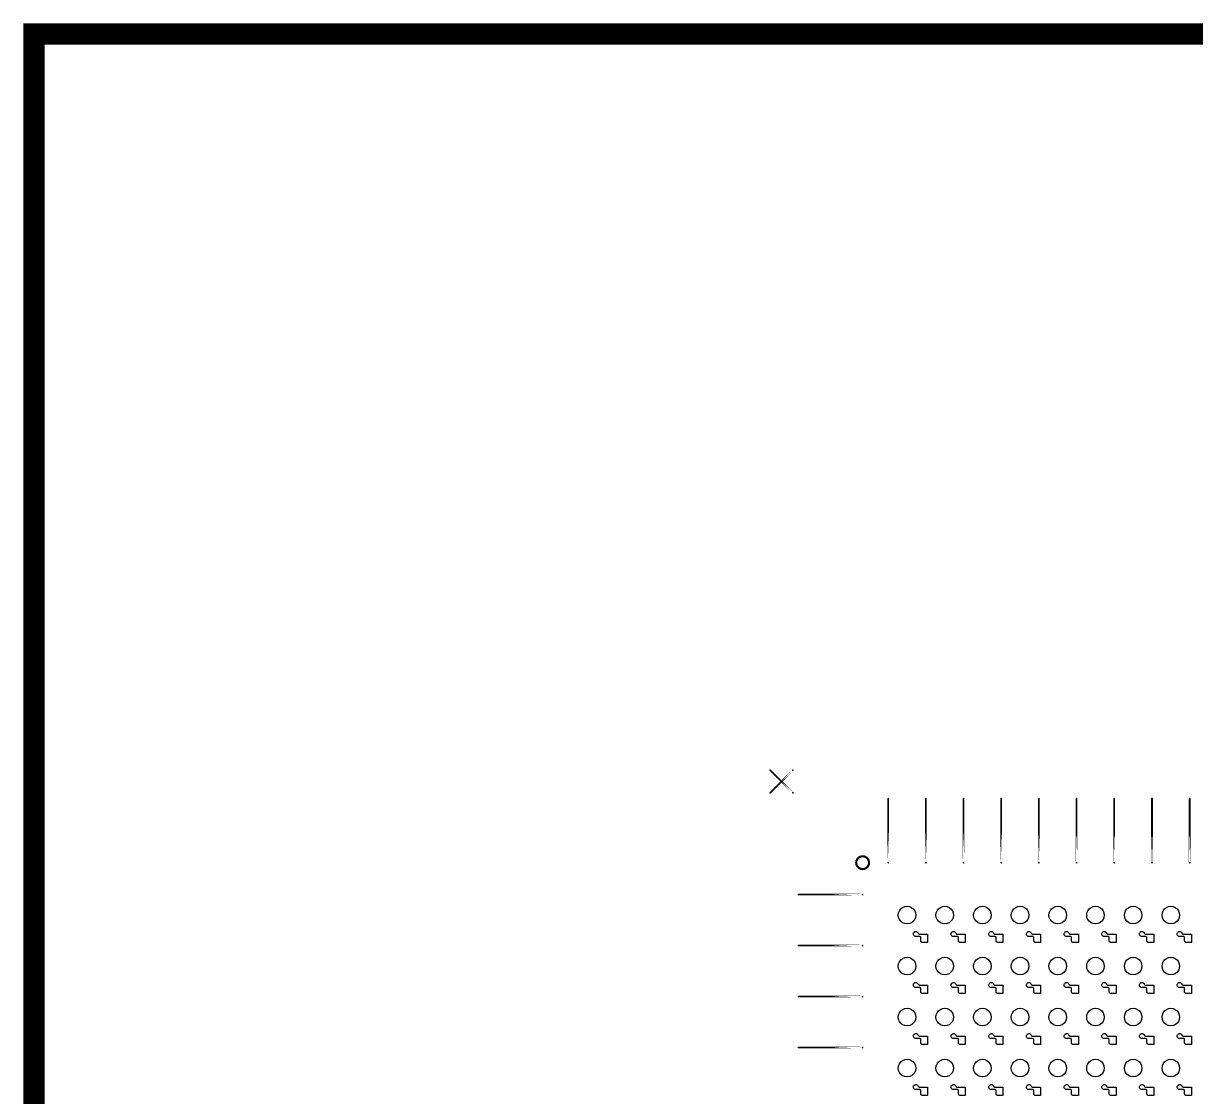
# Model space of a CAD drawing. Extents: x 11 to 212, y 11 to 212.
# Drawn here: x 10.7 to 65.6, y 161.4 to 211.7 of the extents above; entities that cross this region are included whole.
import ezdxf

# ---------------------------------------------------------------- set-up
doc = ezdxf.new("R2010")
doc.units = 0
doc.layers.get('0').update_dxf_attribs({"linetype": 'continuous'})
doc.layers.add('C3', color=7, linetype='continuous')

# ---------------------------------------------------------------- blocks, each defined once
blk = doc.blocks.new('cutlineendpoint')
at = {"const_width": 0.04}
blk.add_lwpolyline([(-0.02, 0, 1), (0.02, 0, 1)], format="xyb", close=True, dxfattribs=at)

msp = doc.modelspace()

# ---------------------------------------------------------------- linework, layer by layer
at = {"layer": 'C3'}
for points, const_width in [([(11.2, 211.2), (211.2, 211.2), (211.2, 11.2), (11.2, 11.2)], 1), ([(46.73, 176.73), (45.67, 175.67)], 0.08), ([(46.73, 175.67), (45.67, 176.73)], 0.08), ([(51.2, 172.4), (51.2, 175.4)], 0.08), ([(52.965, 172.4), (52.965, 175.4)], 0.08), ([(54.729, 172.4), (54.729, 175.4)], 0.08), ([(56.494, 172.4), (56.494, 175.4)], 0.08), ([(58.259, 172.4), (58.259, 175.4)], 0.08), ([(60.024, 172.4), (60.024, 175.4)], 0.08), ([(61.788, 172.4), (61.788, 175.4)], 0.08), ([(63.553, 172.4), (63.553, 175.4)], 0.08), ([(65.318, 172.4), (65.318, 175.4)], 0.08), ([(50, 170.906), (47, 170.906)], 0.08), ([(50, 168.518), (47, 168.518)], 0.08), ([(50, 166.129), (47, 166.129)], 0.08), ([(50, 163.741), (47, 163.741)], 0.08)]:
    msp.add_lwpolyline(points, close=True, dxfattribs=dict(at, const_width=const_width))
at = {"layer": 'C3', "const_width": 0.1}
msp.add_lwpolyline([(49.7, 172.4, 1), (50.3, 172.4, 1)], format="xyb", close=True, dxfattribs=at)
at = {"layer": 'C3'}
for points in [[(52.494, 169.947), (52.48, 169.84), (52.439, 169.741), (52.374, 169.656), (52.288, 169.59), (52.189, 169.549), (52.082, 169.535), (51.976, 169.549), (51.876, 169.59), (51.791, 169.656), (51.726, 169.741), (51.685, 169.84), (51.671, 169.947), (51.685, 170.054), (51.726, 170.153), (51.791, 170.238), (51.876, 170.304), (51.976, 170.345), (52.082, 170.359), (52.189, 170.345), (52.288, 170.304), (52.374, 170.238), (52.439, 170.153), (52.48, 170.054)], [(54.259, 169.947), (54.245, 169.84), (54.204, 169.741), (54.138, 169.656), (54.053, 169.59), (53.954, 169.549), (53.847, 169.535), (53.74, 169.549), (53.641, 169.59), (53.556, 169.656), (53.49, 169.741), (53.449, 169.84), (53.435, 169.947), (53.449, 170.054), (53.49, 170.153), (53.556, 170.238), (53.641, 170.304), (53.74, 170.345), (53.847, 170.359), (53.954, 170.345), (54.053, 170.304), (54.138, 170.238), (54.204, 170.153), (54.245, 170.054)], [(56.024, 169.947), (56.009, 169.84), (55.968, 169.741), (55.903, 169.656), (55.818, 169.59), (55.718, 169.549), (55.612, 169.535), (55.505, 169.549), (55.406, 169.59), (55.321, 169.656), (55.255, 169.741), (55.214, 169.84), (55.2, 169.947), (55.214, 170.054), (55.255, 170.153), (55.321, 170.238), (55.406, 170.304), (55.505, 170.345), (55.612, 170.359), (55.718, 170.345), (55.818, 170.304), (55.903, 170.238), (55.968, 170.153), (56.009, 170.054)], [(57.788, 169.947), (57.774, 169.84), (57.733, 169.741), (57.668, 169.656), (57.582, 169.59), (57.483, 169.549), (57.376, 169.535), (57.27, 169.549), (57.171, 169.59), (57.085, 169.656), (57.02, 169.741), (56.979, 169.84), (56.965, 169.947), (56.979, 170.054), (57.02, 170.153), (57.085, 170.238), (57.171, 170.304), (57.27, 170.345), (57.376, 170.359), (57.483, 170.345), (57.582, 170.304), (57.668, 170.238), (57.733, 170.153), (57.774, 170.054)], [(59.553, 169.947), (59.539, 169.84), (59.498, 169.741), (59.432, 169.656), (59.347, 169.59), (59.248, 169.549), (59.141, 169.535), (59.035, 169.549), (58.935, 169.59), (58.85, 169.656), (58.785, 169.741), (58.743, 169.84), (58.729, 169.947), (58.743, 170.054), (58.785, 170.153), (58.85, 170.238), (58.935, 170.304), (59.035, 170.345), (59.141, 170.359), (59.248, 170.345), (59.347, 170.304), (59.432, 170.238), (59.498, 170.153), (59.539, 170.054)], [(61.318, 169.947), (61.304, 169.84), (61.262, 169.741), (61.197, 169.656), (61.112, 169.59), (61.012, 169.549), (60.906, 169.535), (60.799, 169.549), (60.7, 169.59), (60.615, 169.656), (60.549, 169.741), (60.508, 169.84), (60.494, 169.947), (60.508, 170.054), (60.549, 170.153), (60.615, 170.238), (60.7, 170.304), (60.799, 170.345), (60.906, 170.359), (61.012, 170.345), (61.112, 170.304), (61.197, 170.238), (61.262, 170.153), (61.304, 170.054)], [(63.082, 169.947), (63.068, 169.84), (63.027, 169.741), (62.962, 169.656), (62.876, 169.59), (62.777, 169.549), (62.671, 169.535), (62.564, 169.549), (62.465, 169.59), (62.379, 169.656), (62.314, 169.741), (62.273, 169.84), (62.259, 169.947), (62.273, 170.054), (62.314, 170.153), (62.379, 170.238), (62.465, 170.304), (62.564, 170.345), (62.671, 170.359), (62.777, 170.345), (62.876, 170.304), (62.962, 170.238), (63.027, 170.153), (63.068, 170.054)], [(64.847, 169.947), (64.833, 169.84), (64.792, 169.741), (64.726, 169.656), (64.641, 169.59), (64.542, 169.549), (64.435, 169.535), (64.329, 169.549), (64.229, 169.59), (64.144, 169.656), (64.079, 169.741), (64.038, 169.84), (64.024, 169.947), (64.038, 170.054), (64.079, 170.153), (64.144, 170.238), (64.229, 170.304), (64.329, 170.345), (64.435, 170.359), (64.542, 170.345), (64.641, 170.304), (64.726, 170.238), (64.792, 170.153), (64.833, 170.054)], [(52.788, 168.671), (52.773, 168.673), (52.759, 168.678), (52.747, 168.688), (52.737, 168.7), (52.731, 168.714), (52.729, 168.729), (52.729, 168.882), (52.727, 168.898), (52.722, 168.912), (52.712, 168.924), (52.7, 168.933), (52.686, 168.939), (52.671, 168.941), (52.494, 168.941), (52.464, 168.945), (52.436, 168.956), (52.412, 168.974), (52.393, 168.998), (52.381, 169.026), (52.377, 169.056), (52.38, 169.086), (52.39, 169.114), (52.408, 169.139), (52.431, 169.158), (52.458, 169.171), (52.488, 169.176), (52.518, 169.174), (52.546, 169.164), (52.571, 169.148), (52.591, 169.125), (52.605, 169.098), (52.611, 169.085), (52.621, 169.074), (52.633, 169.066), (52.646, 169.061), (52.66, 169.059), (53.045, 169.059), (53.045, 168.671)], [(54.553, 168.671), (54.538, 168.673), (54.524, 168.678), (54.511, 168.688), (54.502, 168.7), (54.496, 168.714), (54.494, 168.729), (54.494, 168.882), (54.492, 168.898), (54.486, 168.912), (54.477, 168.924), (54.465, 168.933), (54.451, 168.939), (54.435, 168.941), (54.259, 168.941), (54.229, 168.945), (54.201, 168.956), (54.177, 168.974), (54.158, 168.998), (54.146, 169.026), (54.141, 169.056), (54.144, 169.086), (54.155, 169.114), (54.172, 169.139), (54.195, 169.158), (54.223, 169.171), (54.252, 169.176), (54.282, 169.174), (54.311, 169.164), (54.336, 169.148), (54.356, 169.125), (54.37, 169.098), (54.376, 169.085), (54.386, 169.074), (54.397, 169.066), (54.411, 169.061), (54.425, 169.059), (54.809, 169.059), (54.809, 168.671)], [(56.318, 168.671), (56.302, 168.673), (56.288, 168.678), (56.276, 168.688), (56.267, 168.7), (56.261, 168.714), (56.259, 168.729), (56.259, 168.882), (56.257, 168.898), (56.251, 168.912), (56.242, 168.924), (56.229, 168.933), (56.215, 168.939), (56.2, 168.941), (56.024, 168.941), (55.994, 168.945), (55.966, 168.956), (55.941, 168.974), (55.923, 168.998), (55.911, 169.026), (55.906, 169.056), (55.909, 169.086), (55.92, 169.114), (55.937, 169.139), (55.96, 169.158), (55.987, 169.171), (56.017, 169.176), (56.047, 169.174), (56.076, 169.164), (56.101, 169.148), (56.121, 169.125), (56.134, 169.098), (56.141, 169.085), (56.15, 169.074), (56.162, 169.066), (56.176, 169.061), (56.19, 169.059), (56.574, 169.059), (56.574, 168.671)], [(58.082, 168.671), (58.067, 168.673), (58.053, 168.678), (58.041, 168.688), (58.031, 168.7), (58.026, 168.714), (58.024, 168.729), (58.024, 168.882), (58.022, 168.898), (58.016, 168.912), (58.006, 168.924), (57.994, 168.933), (57.98, 168.939), (57.965, 168.941), (57.788, 168.941), (57.758, 168.945), (57.73, 168.956), (57.706, 168.974), (57.687, 168.998), (57.675, 169.026), (57.671, 169.056), (57.674, 169.086), (57.684, 169.114), (57.702, 169.139), (57.725, 169.158), (57.752, 169.171), (57.782, 169.176), (57.812, 169.174), (57.84, 169.164), (57.866, 169.148), (57.886, 169.125), (57.899, 169.098), (57.906, 169.085), (57.915, 169.074), (57.927, 169.066), (57.94, 169.061), (57.955, 169.059), (58.339, 169.059), (58.339, 168.671)], [(59.847, 168.671), (59.832, 168.673), (59.818, 168.678), (59.805, 168.688), (59.796, 168.7), (59.79, 168.714), (59.788, 168.729), (59.788, 168.882), (59.786, 168.898), (59.78, 168.912), (59.771, 168.924), (59.759, 168.933), (59.745, 168.939), (59.729, 168.941), (59.553, 168.941), (59.523, 168.945), (59.495, 168.956), (59.471, 168.974), (59.452, 168.998), (59.44, 169.026), (59.435, 169.056), (59.438, 169.086), (59.449, 169.114), (59.466, 169.139), (59.49, 169.158), (59.517, 169.171), (59.546, 169.176), (59.577, 169.174), (59.605, 169.164), (59.63, 169.148), (59.65, 169.125), (59.664, 169.098), (59.67, 169.085), (59.68, 169.074), (59.692, 169.066), (59.705, 169.061), (59.719, 169.059), (60.104, 169.059), (60.104, 168.671)], [(61.612, 168.671), (61.597, 168.673), (61.582, 168.678), (61.57, 168.688), (61.561, 168.7), (61.555, 168.714), (61.553, 168.729), (61.553, 168.882), (61.551, 168.898), (61.545, 168.912), (61.536, 168.924), (61.524, 168.933), (61.509, 168.939), (61.494, 168.941), (61.318, 168.941), (61.288, 168.945), (61.26, 168.956), (61.236, 168.974), (61.217, 168.998), (61.205, 169.026), (61.2, 169.056), (61.203, 169.086), (61.214, 169.114), (61.231, 169.139), (61.254, 169.158), (61.282, 169.171), (61.311, 169.176), (61.341, 169.174), (61.37, 169.164), (61.395, 169.148), (61.415, 169.125), (61.429, 169.098), (61.435, 169.085), (61.444, 169.074), (61.456, 169.066), (61.47, 169.061), (61.484, 169.059), (61.868, 169.059), (61.868, 168.671)], [(63.376, 168.671), (63.361, 168.673), (63.347, 168.678), (63.335, 168.688), (63.326, 168.7), (63.32, 168.714), (63.318, 168.729), (63.318, 168.882), (63.316, 168.898), (63.31, 168.912), (63.3, 168.924), (63.288, 168.933), (63.274, 168.939), (63.259, 168.941), (63.082, 168.941), (63.052, 168.945), (63.024, 168.956), (63, 168.974), (62.982, 168.998), (62.969, 169.026), (62.965, 169.056), (62.968, 169.086), (62.978, 169.114), (62.996, 169.139), (63.019, 169.158), (63.046, 169.171), (63.076, 169.176), (63.106, 169.174), (63.135, 169.164), (63.16, 169.148), (63.18, 169.125), (63.193, 169.098), (63.2, 169.085), (63.209, 169.074), (63.221, 169.066), (63.234, 169.061), (63.249, 169.059), (63.633, 169.059), (63.633, 168.671)], [(65.141, 168.671), (65.126, 168.673), (65.112, 168.678), (65.1, 168.688), (65.09, 168.7), (65.084, 168.714), (65.082, 168.729), (65.082, 168.882), (65.08, 168.898), (65.074, 168.912), (65.065, 168.924), (65.053, 168.933), (65.039, 168.939), (65.024, 168.941), (64.847, 168.941), (64.817, 168.945), (64.789, 168.956), (64.765, 168.974), (64.746, 168.998), (64.734, 169.026), (64.729, 169.056), (64.733, 169.086), (64.743, 169.114), (64.761, 169.139), (64.784, 169.158), (64.811, 169.171), (64.841, 169.176), (64.871, 169.174), (64.899, 169.164), (64.924, 169.148), (64.944, 169.125), (64.958, 169.098), (64.964, 169.085), (64.974, 169.074), (64.986, 169.066), (64.999, 169.061), (65.013, 169.059), (65.398, 169.059), (65.398, 168.671)], [(52.494, 167.559), (52.48, 167.452), (52.439, 167.353), (52.374, 167.268), (52.288, 167.202), (52.189, 167.161), (52.082, 167.147), (51.976, 167.161), (51.876, 167.202), (51.791, 167.268), (51.726, 167.353), (51.685, 167.452), (51.671, 167.559), (51.685, 167.665), (51.726, 167.765), (51.791, 167.85), (51.876, 167.915), (51.976, 167.957), (52.082, 167.971), (52.189, 167.957), (52.288, 167.915), (52.374, 167.85), (52.439, 167.765), (52.48, 167.665)], [(54.259, 167.559), (54.245, 167.452), (54.204, 167.353), (54.138, 167.268), (54.053, 167.202), (53.954, 167.161), (53.847, 167.147), (53.74, 167.161), (53.641, 167.202), (53.556, 167.268), (53.49, 167.353), (53.449, 167.452), (53.435, 167.559), (53.449, 167.665), (53.49, 167.765), (53.556, 167.85), (53.641, 167.915), (53.74, 167.957), (53.847, 167.971), (53.954, 167.957), (54.053, 167.915), (54.138, 167.85), (54.204, 167.765), (54.245, 167.665)], [(56.024, 167.559), (56.009, 167.452), (55.968, 167.353), (55.903, 167.268), (55.818, 167.202), (55.718, 167.161), (55.612, 167.147), (55.505, 167.161), (55.406, 167.202), (55.321, 167.268), (55.255, 167.353), (55.214, 167.452), (55.2, 167.559), (55.214, 167.665), (55.255, 167.765), (55.321, 167.85), (55.406, 167.915), (55.505, 167.957), (55.612, 167.971), (55.718, 167.957), (55.818, 167.915), (55.903, 167.85), (55.968, 167.765), (56.009, 167.665)], [(57.788, 167.559), (57.774, 167.452), (57.733, 167.353), (57.668, 167.268), (57.582, 167.202), (57.483, 167.161), (57.376, 167.147), (57.27, 167.161), (57.171, 167.202), (57.085, 167.268), (57.02, 167.353), (56.979, 167.452), (56.965, 167.559), (56.979, 167.665), (57.02, 167.765), (57.085, 167.85), (57.171, 167.915), (57.27, 167.957), (57.376, 167.971), (57.483, 167.957), (57.582, 167.915), (57.668, 167.85), (57.733, 167.765), (57.774, 167.665)], [(59.553, 167.559), (59.539, 167.452), (59.498, 167.353), (59.432, 167.268), (59.347, 167.202), (59.248, 167.161), (59.141, 167.147), (59.035, 167.161), (58.935, 167.202), (58.85, 167.268), (58.785, 167.353), (58.743, 167.452), (58.729, 167.559), (58.743, 167.665), (58.785, 167.765), (58.85, 167.85), (58.935, 167.915), (59.035, 167.957), (59.141, 167.971), (59.248, 167.957), (59.347, 167.915), (59.432, 167.85), (59.498, 167.765), (59.539, 167.665)], [(61.318, 167.559), (61.304, 167.452), (61.262, 167.353), (61.197, 167.268), (61.112, 167.202), (61.012, 167.161), (60.906, 167.147), (60.799, 167.161), (60.7, 167.202), (60.615, 167.268), (60.549, 167.353), (60.508, 167.452), (60.494, 167.559), (60.508, 167.665), (60.549, 167.765), (60.615, 167.85), (60.7, 167.915), (60.799, 167.957), (60.906, 167.971), (61.012, 167.957), (61.112, 167.915), (61.197, 167.85), (61.262, 167.765), (61.304, 167.665)], [(63.082, 167.559), (63.068, 167.452), (63.027, 167.353), (62.962, 167.268), (62.876, 167.202), (62.777, 167.161), (62.671, 167.147), (62.564, 167.161), (62.465, 167.202), (62.379, 167.268), (62.314, 167.353), (62.273, 167.452), (62.259, 167.559), (62.273, 167.665), (62.314, 167.765), (62.379, 167.85), (62.465, 167.915), (62.564, 167.957), (62.671, 167.971), (62.777, 167.957), (62.876, 167.915), (62.962, 167.85), (63.027, 167.765), (63.068, 167.665)], [(64.847, 167.559), (64.833, 167.452), (64.792, 167.353), (64.726, 167.268), (64.641, 167.202), (64.542, 167.161), (64.435, 167.147), (64.329, 167.161), (64.229, 167.202), (64.144, 167.268), (64.079, 167.353), (64.038, 167.452), (64.024, 167.559), (64.038, 167.665), (64.079, 167.765), (64.144, 167.85), (64.229, 167.915), (64.329, 167.957), (64.435, 167.971), (64.542, 167.957), (64.641, 167.915), (64.726, 167.85), (64.792, 167.765), (64.833, 167.665)], [(52.788, 166.282), (52.773, 166.284), (52.759, 166.29), (52.747, 166.3), (52.737, 166.312), (52.731, 166.326), (52.729, 166.341), (52.729, 166.494), (52.727, 166.509), (52.722, 166.524), (52.712, 166.536), (52.7, 166.545), (52.686, 166.551), (52.671, 166.553), (52.494, 166.553), (52.464, 166.557), (52.436, 166.568), (52.412, 166.586), (52.393, 166.61), (52.381, 166.638), (52.377, 166.667), (52.38, 166.697), (52.39, 166.726), (52.408, 166.75), (52.431, 166.77), (52.458, 166.783), (52.488, 166.788), (52.518, 166.786), (52.546, 166.776), (52.571, 166.759), (52.591, 166.737), (52.605, 166.71), (52.611, 166.697), (52.621, 166.686), (52.633, 166.678), (52.646, 166.672), (52.66, 166.671), (53.045, 166.671), (53.045, 166.282)], [(54.553, 166.282), (54.538, 166.284), (54.524, 166.29), (54.511, 166.3), (54.502, 166.312), (54.496, 166.326), (54.494, 166.341), (54.494, 166.494), (54.492, 166.509), (54.486, 166.524), (54.477, 166.536), (54.465, 166.545), (54.451, 166.551), (54.435, 166.553), (54.259, 166.553), (54.229, 166.557), (54.201, 166.568), (54.177, 166.586), (54.158, 166.61), (54.146, 166.638), (54.141, 166.667), (54.144, 166.697), (54.155, 166.726), (54.172, 166.75), (54.195, 166.77), (54.223, 166.783), (54.252, 166.788), (54.282, 166.786), (54.311, 166.776), (54.336, 166.759), (54.356, 166.737), (54.37, 166.71), (54.376, 166.697), (54.386, 166.686), (54.397, 166.678), (54.411, 166.672), (54.425, 166.671), (54.809, 166.671), (54.809, 166.282)], [(56.318, 166.282), (56.302, 166.284), (56.288, 166.29), (56.276, 166.3), (56.267, 166.312), (56.261, 166.326), (56.259, 166.341), (56.259, 166.494), (56.257, 166.509), (56.251, 166.524), (56.242, 166.536), (56.229, 166.545), (56.215, 166.551), (56.2, 166.553), (56.024, 166.553), (55.994, 166.557), (55.966, 166.568), (55.941, 166.586), (55.923, 166.61), (55.911, 166.638), (55.906, 166.667), (55.909, 166.697), (55.92, 166.726), (55.937, 166.75), (55.96, 166.77), (55.987, 166.783), (56.017, 166.788), (56.047, 166.786), (56.076, 166.776), (56.101, 166.759), (56.121, 166.737), (56.134, 166.71), (56.141, 166.697), (56.15, 166.686), (56.162, 166.678), (56.176, 166.672), (56.19, 166.671), (56.574, 166.671), (56.574, 166.282)], [(58.082, 166.282), (58.067, 166.284), (58.053, 166.29), (58.041, 166.3), (58.031, 166.312), (58.026, 166.326), (58.024, 166.341), (58.024, 166.494), (58.022, 166.509), (58.016, 166.524), (58.006, 166.536), (57.994, 166.545), (57.98, 166.551), (57.965, 166.553), (57.788, 166.553), (57.758, 166.557), (57.73, 166.568), (57.706, 166.586), (57.687, 166.61), (57.675, 166.638), (57.671, 166.667), (57.674, 166.697), (57.684, 166.726), (57.702, 166.75), (57.725, 166.77), (57.752, 166.783), (57.782, 166.788), (57.812, 166.786), (57.84, 166.776), (57.866, 166.759), (57.886, 166.737), (57.899, 166.71), (57.906, 166.697), (57.915, 166.686), (57.927, 166.678), (57.94, 166.672), (57.955, 166.671), (58.339, 166.671), (58.339, 166.282)], [(59.847, 166.282), (59.832, 166.284), (59.818, 166.29), (59.805, 166.3), (59.796, 166.312), (59.79, 166.326), (59.788, 166.341), (59.788, 166.494), (59.786, 166.509), (59.78, 166.524), (59.771, 166.536), (59.759, 166.545), (59.745, 166.551), (59.729, 166.553), (59.553, 166.553), (59.523, 166.557), (59.495, 166.568), (59.471, 166.586), (59.452, 166.61), (59.44, 166.638), (59.435, 166.667), (59.438, 166.697), (59.449, 166.726), (59.466, 166.75), (59.49, 166.77), (59.517, 166.783), (59.546, 166.788), (59.577, 166.786), (59.605, 166.776), (59.63, 166.759), (59.65, 166.737), (59.664, 166.71), (59.67, 166.697), (59.68, 166.686), (59.692, 166.678), (59.705, 166.672), (59.719, 166.671), (60.104, 166.671), (60.104, 166.282)], [(61.612, 166.282), (61.597, 166.284), (61.582, 166.29), (61.57, 166.3), (61.561, 166.312), (61.555, 166.326), (61.553, 166.341), (61.553, 166.494), (61.551, 166.509), (61.545, 166.524), (61.536, 166.536), (61.524, 166.545), (61.509, 166.551), (61.494, 166.553), (61.318, 166.553), (61.288, 166.557), (61.26, 166.568), (61.236, 166.586), (61.217, 166.61), (61.205, 166.638), (61.2, 166.667), (61.203, 166.697), (61.214, 166.726), (61.231, 166.75), (61.254, 166.77), (61.282, 166.783), (61.311, 166.788), (61.341, 166.786), (61.37, 166.776), (61.395, 166.759), (61.415, 166.737), (61.429, 166.71), (61.435, 166.697), (61.444, 166.686), (61.456, 166.678), (61.47, 166.672), (61.484, 166.671), (61.868, 166.671), (61.868, 166.282)], [(63.376, 166.282), (63.361, 166.284), (63.347, 166.29), (63.335, 166.3), (63.326, 166.312), (63.32, 166.326), (63.318, 166.341), (63.318, 166.494), (63.316, 166.509), (63.31, 166.524), (63.3, 166.536), (63.288, 166.545), (63.274, 166.551), (63.259, 166.553), (63.082, 166.553), (63.052, 166.557), (63.024, 166.568), (63, 166.586), (62.982, 166.61), (62.969, 166.638), (62.965, 166.667), (62.968, 166.697), (62.978, 166.726), (62.996, 166.75), (63.019, 166.77), (63.046, 166.783), (63.076, 166.788), (63.106, 166.786), (63.135, 166.776), (63.16, 166.759), (63.18, 166.737), (63.193, 166.71), (63.2, 166.697), (63.209, 166.686), (63.221, 166.678), (63.234, 166.672), (63.249, 166.671), (63.633, 166.671), (63.633, 166.282)], [(65.141, 166.282), (65.126, 166.284), (65.112, 166.29), (65.1, 166.3), (65.09, 166.312), (65.084, 166.326), (65.082, 166.341), (65.082, 166.494), (65.08, 166.509), (65.074, 166.524), (65.065, 166.536), (65.053, 166.545), (65.039, 166.551), (65.024, 166.553), (64.847, 166.553), (64.817, 166.557), (64.789, 166.568), (64.765, 166.586), (64.746, 166.61), (64.734, 166.638), (64.729, 166.667), (64.733, 166.697), (64.743, 166.726), (64.761, 166.75), (64.784, 166.77), (64.811, 166.783), (64.841, 166.788), (64.871, 166.786), (64.899, 166.776), (64.924, 166.759), (64.944, 166.737), (64.958, 166.71), (64.964, 166.697), (64.974, 166.686), (64.986, 166.678), (64.999, 166.672), (65.013, 166.671), (65.398, 166.671), (65.398, 166.282)], [(52.494, 165.171), (52.48, 165.064), (52.439, 164.965), (52.374, 164.879), (52.288, 164.814), (52.189, 164.773), (52.082, 164.759), (51.976, 164.773), (51.876, 164.814), (51.791, 164.879), (51.726, 164.965), (51.685, 165.064), (51.671, 165.171), (51.685, 165.277), (51.726, 165.376), (51.791, 165.462), (51.876, 165.527), (51.976, 165.568), (52.082, 165.582), (52.189, 165.568), (52.288, 165.527), (52.374, 165.462), (52.439, 165.376), (52.48, 165.277)], [(54.259, 165.171), (54.245, 165.064), (54.204, 164.965), (54.138, 164.879), (54.053, 164.814), (53.954, 164.773), (53.847, 164.759), (53.74, 164.773), (53.641, 164.814), (53.556, 164.879), (53.49, 164.965), (53.449, 165.064), (53.435, 165.171), (53.449, 165.277), (53.49, 165.376), (53.556, 165.462), (53.641, 165.527), (53.74, 165.568), (53.847, 165.582), (53.954, 165.568), (54.053, 165.527), (54.138, 165.462), (54.204, 165.376), (54.245, 165.277)], [(56.024, 165.171), (56.009, 165.064), (55.968, 164.965), (55.903, 164.879), (55.818, 164.814), (55.718, 164.773), (55.612, 164.759), (55.505, 164.773), (55.406, 164.814), (55.321, 164.879), (55.255, 164.965), (55.214, 165.064), (55.2, 165.171), (55.214, 165.277), (55.255, 165.376), (55.321, 165.462), (55.406, 165.527), (55.505, 165.568), (55.612, 165.582), (55.718, 165.568), (55.818, 165.527), (55.903, 165.462), (55.968, 165.376), (56.009, 165.277)], [(57.788, 165.171), (57.774, 165.064), (57.733, 164.965), (57.668, 164.879), (57.582, 164.814), (57.483, 164.773), (57.376, 164.759), (57.27, 164.773), (57.171, 164.814), (57.085, 164.879), (57.02, 164.965), (56.979, 165.064), (56.965, 165.171), (56.979, 165.277), (57.02, 165.376), (57.085, 165.462), (57.171, 165.527), (57.27, 165.568), (57.376, 165.582), (57.483, 165.568), (57.582, 165.527), (57.668, 165.462), (57.733, 165.376), (57.774, 165.277)], [(59.553, 165.171), (59.539, 165.064), (59.498, 164.965), (59.432, 164.879), (59.347, 164.814), (59.248, 164.773), (59.141, 164.759), (59.035, 164.773), (58.935, 164.814), (58.85, 164.879), (58.785, 164.965), (58.743, 165.064), (58.729, 165.171), (58.743, 165.277), (58.785, 165.376), (58.85, 165.462), (58.935, 165.527), (59.035, 165.568), (59.141, 165.582), (59.248, 165.568), (59.347, 165.527), (59.432, 165.462), (59.498, 165.376), (59.539, 165.277)], [(61.318, 165.171), (61.304, 165.064), (61.262, 164.965), (61.197, 164.879), (61.112, 164.814), (61.012, 164.773), (60.906, 164.759), (60.799, 164.773), (60.7, 164.814), (60.615, 164.879), (60.549, 164.965), (60.508, 165.064), (60.494, 165.171), (60.508, 165.277), (60.549, 165.376), (60.615, 165.462), (60.7, 165.527), (60.799, 165.568), (60.906, 165.582), (61.012, 165.568), (61.112, 165.527), (61.197, 165.462), (61.262, 165.376), (61.304, 165.277)], [(63.082, 165.171), (63.068, 165.064), (63.027, 164.965), (62.962, 164.879), (62.876, 164.814), (62.777, 164.773), (62.671, 164.759), (62.564, 164.773), (62.465, 164.814), (62.379, 164.879), (62.314, 164.965), (62.273, 165.064), (62.259, 165.171), (62.273, 165.277), (62.314, 165.376), (62.379, 165.462), (62.465, 165.527), (62.564, 165.568), (62.671, 165.582), (62.777, 165.568), (62.876, 165.527), (62.962, 165.462), (63.027, 165.376), (63.068, 165.277)], [(64.847, 165.171), (64.833, 165.064), (64.792, 164.965), (64.726, 164.879), (64.641, 164.814), (64.542, 164.773), (64.435, 164.759), (64.329, 164.773), (64.229, 164.814), (64.144, 164.879), (64.079, 164.965), (64.038, 165.064), (64.024, 165.171), (64.038, 165.277), (64.079, 165.376), (64.144, 165.462), (64.229, 165.527), (64.329, 165.568), (64.435, 165.582), (64.542, 165.568), (64.641, 165.527), (64.726, 165.462), (64.792, 165.376), (64.833, 165.277)], [(52.788, 163.894), (52.773, 163.896), (52.759, 163.902), (52.747, 163.911), (52.737, 163.924), (52.731, 163.938), (52.729, 163.953), (52.729, 164.106), (52.727, 164.121), (52.722, 164.135), (52.712, 164.147), (52.7, 164.157), (52.686, 164.163), (52.671, 164.165), (52.494, 164.165), (52.464, 164.169), (52.436, 164.18), (52.412, 164.198), (52.393, 164.222), (52.381, 164.249), (52.377, 164.279), (52.38, 164.309), (52.39, 164.337), (52.408, 164.362), (52.431, 164.381), (52.458, 164.394), (52.488, 164.4), (52.518, 164.398), (52.546, 164.388), (52.571, 164.371), (52.591, 164.348), (52.605, 164.322), (52.611, 164.309), (52.621, 164.298), (52.633, 164.289), (52.646, 164.284), (52.66, 164.282), (53.045, 164.282), (53.045, 163.894)], [(54.553, 163.894), (54.538, 163.896), (54.524, 163.902), (54.511, 163.911), (54.502, 163.924), (54.496, 163.938), (54.494, 163.953), (54.494, 164.106), (54.492, 164.121), (54.486, 164.135), (54.477, 164.147), (54.465, 164.157), (54.451, 164.163), (54.435, 164.165), (54.259, 164.165), (54.229, 164.169), (54.201, 164.18), (54.177, 164.198), (54.158, 164.222), (54.146, 164.249), (54.141, 164.279), (54.144, 164.309), (54.155, 164.337), (54.172, 164.362), (54.195, 164.381), (54.223, 164.394), (54.252, 164.4), (54.282, 164.398), (54.311, 164.388), (54.336, 164.371), (54.356, 164.348), (54.37, 164.322), (54.376, 164.309), (54.386, 164.298), (54.397, 164.289), (54.411, 164.284), (54.425, 164.282), (54.809, 164.282), (54.809, 163.894)], [(56.318, 163.894), (56.302, 163.896), (56.288, 163.902), (56.276, 163.911), (56.267, 163.924), (56.261, 163.938), (56.259, 163.953), (56.259, 164.106), (56.257, 164.121), (56.251, 164.135), (56.242, 164.147), (56.229, 164.157), (56.215, 164.163), (56.2, 164.165), (56.024, 164.165), (55.994, 164.169), (55.966, 164.18), (55.941, 164.198), (55.923, 164.222), (55.911, 164.249), (55.906, 164.279), (55.909, 164.309), (55.92, 164.337), (55.937, 164.362), (55.96, 164.381), (55.987, 164.394), (56.017, 164.4), (56.047, 164.398), (56.076, 164.388), (56.101, 164.371), (56.121, 164.348), (56.134, 164.322), (56.141, 164.309), (56.15, 164.298), (56.162, 164.289), (56.176, 164.284), (56.19, 164.282), (56.574, 164.282), (56.574, 163.894)], [(58.082, 163.894), (58.067, 163.896), (58.053, 163.902), (58.041, 163.911), (58.031, 163.924), (58.026, 163.938), (58.024, 163.953), (58.024, 164.106), (58.022, 164.121), (58.016, 164.135), (58.006, 164.147), (57.994, 164.157), (57.98, 164.163), (57.965, 164.165), (57.788, 164.165), (57.758, 164.169), (57.73, 164.18), (57.706, 164.198), (57.687, 164.222), (57.675, 164.249), (57.671, 164.279), (57.674, 164.309), (57.684, 164.337), (57.702, 164.362), (57.725, 164.381), (57.752, 164.394), (57.782, 164.4), (57.812, 164.398), (57.84, 164.388), (57.866, 164.371), (57.886, 164.348), (57.899, 164.322), (57.906, 164.309), (57.915, 164.298), (57.927, 164.289), (57.94, 164.284), (57.955, 164.282), (58.339, 164.282), (58.339, 163.894)], [(59.847, 163.894), (59.832, 163.896), (59.818, 163.902), (59.805, 163.911), (59.796, 163.924), (59.79, 163.938), (59.788, 163.953), (59.788, 164.106), (59.786, 164.121), (59.78, 164.135), (59.771, 164.147), (59.759, 164.157), (59.745, 164.163), (59.729, 164.165), (59.553, 164.165), (59.523, 164.169), (59.495, 164.18), (59.471, 164.198), (59.452, 164.222), (59.44, 164.249), (59.435, 164.279), (59.438, 164.309), (59.449, 164.337), (59.466, 164.362), (59.49, 164.381), (59.517, 164.394), (59.546, 164.4), (59.577, 164.398), (59.605, 164.388), (59.63, 164.371), (59.65, 164.348), (59.664, 164.322), (59.67, 164.309), (59.68, 164.298), (59.692, 164.289), (59.705, 164.284), (59.719, 164.282), (60.104, 164.282), (60.104, 163.894)], [(61.612, 163.894), (61.597, 163.896), (61.582, 163.902), (61.57, 163.911), (61.561, 163.924), (61.555, 163.938), (61.553, 163.953), (61.553, 164.106), (61.551, 164.121), (61.545, 164.135), (61.536, 164.147), (61.524, 164.157), (61.509, 164.163), (61.494, 164.165), (61.318, 164.165), (61.288, 164.169), (61.26, 164.18), (61.236, 164.198), (61.217, 164.222), (61.205, 164.249), (61.2, 164.279), (61.203, 164.309), (61.214, 164.337), (61.231, 164.362), (61.254, 164.381), (61.282, 164.394), (61.311, 164.4), (61.341, 164.398), (61.37, 164.388), (61.395, 164.371), (61.415, 164.348), (61.429, 164.322), (61.435, 164.309), (61.444, 164.298), (61.456, 164.289), (61.47, 164.284), (61.484, 164.282), (61.868, 164.282), (61.868, 163.894)], [(63.376, 163.894), (63.361, 163.896), (63.347, 163.902), (63.335, 163.911), (63.326, 163.924), (63.32, 163.938), (63.318, 163.953), (63.318, 164.106), (63.316, 164.121), (63.31, 164.135), (63.3, 164.147), (63.288, 164.157), (63.274, 164.163), (63.259, 164.165), (63.082, 164.165), (63.052, 164.169), (63.024, 164.18), (63, 164.198), (62.982, 164.222), (62.969, 164.249), (62.965, 164.279), (62.968, 164.309), (62.978, 164.337), (62.996, 164.362), (63.019, 164.381), (63.046, 164.394), (63.076, 164.4), (63.106, 164.398), (63.135, 164.388), (63.16, 164.371), (63.18, 164.348), (63.193, 164.322), (63.2, 164.309), (63.209, 164.298), (63.221, 164.289), (63.234, 164.284), (63.249, 164.282), (63.633, 164.282), (63.633, 163.894)], [(65.141, 163.894), (65.126, 163.896), (65.112, 163.902), (65.1, 163.911), (65.09, 163.924), (65.084, 163.938), (65.082, 163.953), (65.082, 164.106), (65.08, 164.121), (65.074, 164.135), (65.065, 164.147), (65.053, 164.157), (65.039, 164.163), (65.024, 164.165), (64.847, 164.165), (64.817, 164.169), (64.789, 164.18), (64.765, 164.198), (64.746, 164.222), (64.734, 164.249), (64.729, 164.279), (64.733, 164.309), (64.743, 164.337), (64.761, 164.362), (64.784, 164.381), (64.811, 164.394), (64.841, 164.4), (64.871, 164.398), (64.899, 164.388), (64.924, 164.371), (64.944, 164.348), (64.958, 164.322), (64.964, 164.309), (64.974, 164.298), (64.986, 164.289), (64.999, 164.284), (65.013, 164.282), (65.398, 164.282), (65.398, 163.894)], [(52.494, 162.782), (52.48, 162.676), (52.439, 162.576), (52.374, 162.491), (52.288, 162.426), (52.189, 162.385), (52.082, 162.371), (51.976, 162.385), (51.876, 162.426), (51.791, 162.491), (51.726, 162.576), (51.685, 162.676), (51.671, 162.782), (51.685, 162.889), (51.726, 162.988), (51.791, 163.074), (51.876, 163.139), (51.976, 163.18), (52.082, 163.194), (52.189, 163.18), (52.288, 163.139), (52.374, 163.074), (52.439, 162.988), (52.48, 162.889)], [(54.259, 162.782), (54.245, 162.676), (54.204, 162.576), (54.138, 162.491), (54.053, 162.426), (53.954, 162.385), (53.847, 162.371), (53.74, 162.385), (53.641, 162.426), (53.556, 162.491), (53.49, 162.576), (53.449, 162.676), (53.435, 162.782), (53.449, 162.889), (53.49, 162.988), (53.556, 163.074), (53.641, 163.139), (53.74, 163.18), (53.847, 163.194), (53.954, 163.18), (54.053, 163.139), (54.138, 163.074), (54.204, 162.988), (54.245, 162.889)], [(56.024, 162.782), (56.009, 162.676), (55.968, 162.576), (55.903, 162.491), (55.818, 162.426), (55.718, 162.385), (55.612, 162.371), (55.505, 162.385), (55.406, 162.426), (55.321, 162.491), (55.255, 162.576), (55.214, 162.676), (55.2, 162.782), (55.214, 162.889), (55.255, 162.988), (55.321, 163.074), (55.406, 163.139), (55.505, 163.18), (55.612, 163.194), (55.718, 163.18), (55.818, 163.139), (55.903, 163.074), (55.968, 162.988), (56.009, 162.889)], [(57.788, 162.782), (57.774, 162.676), (57.733, 162.576), (57.668, 162.491), (57.582, 162.426), (57.483, 162.385), (57.376, 162.371), (57.27, 162.385), (57.171, 162.426), (57.085, 162.491), (57.02, 162.576), (56.979, 162.676), (56.965, 162.782), (56.979, 162.889), (57.02, 162.988), (57.085, 163.074), (57.171, 163.139), (57.27, 163.18), (57.376, 163.194), (57.483, 163.18), (57.582, 163.139), (57.668, 163.074), (57.733, 162.988), (57.774, 162.889)], [(59.553, 162.782), (59.539, 162.676), (59.498, 162.576), (59.432, 162.491), (59.347, 162.426), (59.248, 162.385), (59.141, 162.371), (59.035, 162.385), (58.935, 162.426), (58.85, 162.491), (58.785, 162.576), (58.743, 162.676), (58.729, 162.782), (58.743, 162.889), (58.785, 162.988), (58.85, 163.074), (58.935, 163.139), (59.035, 163.18), (59.141, 163.194), (59.248, 163.18), (59.347, 163.139), (59.432, 163.074), (59.498, 162.988), (59.539, 162.889)], [(61.318, 162.782), (61.304, 162.676), (61.262, 162.576), (61.197, 162.491), (61.112, 162.426), (61.012, 162.385), (60.906, 162.371), (60.799, 162.385), (60.7, 162.426), (60.615, 162.491), (60.549, 162.576), (60.508, 162.676), (60.494, 162.782), (60.508, 162.889), (60.549, 162.988), (60.615, 163.074), (60.7, 163.139), (60.799, 163.18), (60.906, 163.194), (61.012, 163.18), (61.112, 163.139), (61.197, 163.074), (61.262, 162.988), (61.304, 162.889)], [(63.082, 162.782), (63.068, 162.676), (63.027, 162.576), (62.962, 162.491), (62.876, 162.426), (62.777, 162.385), (62.671, 162.371), (62.564, 162.385), (62.465, 162.426), (62.379, 162.491), (62.314, 162.576), (62.273, 162.676), (62.259, 162.782), (62.273, 162.889), (62.314, 162.988), (62.379, 163.074), (62.465, 163.139), (62.564, 163.18), (62.671, 163.194), (62.777, 163.18), (62.876, 163.139), (62.962, 163.074), (63.027, 162.988), (63.068, 162.889)], [(64.847, 162.782), (64.833, 162.676), (64.792, 162.576), (64.726, 162.491), (64.641, 162.426), (64.542, 162.385), (64.435, 162.371), (64.329, 162.385), (64.229, 162.426), (64.144, 162.491), (64.079, 162.576), (64.038, 162.676), (64.024, 162.782), (64.038, 162.889), (64.079, 162.988), (64.144, 163.074), (64.229, 163.139), (64.329, 163.18), (64.435, 163.194), (64.542, 163.18), (64.641, 163.139), (64.726, 163.074), (64.792, 162.988), (64.833, 162.889)], [(52.788, 161.506), (52.773, 161.508), (52.759, 161.514), (52.747, 161.523), (52.737, 161.535), (52.731, 161.549), (52.729, 161.565), (52.729, 161.718), (52.727, 161.733), (52.722, 161.747), (52.712, 161.759), (52.7, 161.769), (52.686, 161.774), (52.671, 161.776), (52.494, 161.776), (52.464, 161.78), (52.436, 161.792), (52.412, 161.81), (52.393, 161.833), (52.381, 161.861), (52.377, 161.891), (52.38, 161.921), (52.39, 161.949), (52.408, 161.974), (52.431, 161.993), (52.458, 162.006), (52.488, 162.012), (52.518, 162.009), (52.546, 162), (52.571, 161.983), (52.591, 161.96), (52.605, 161.933), (52.611, 161.92), (52.621, 161.909), (52.633, 161.901), (52.646, 161.896), (52.66, 161.894), (53.045, 161.894), (53.045, 161.506)], [(54.553, 161.506), (54.538, 161.508), (54.524, 161.514), (54.511, 161.523), (54.502, 161.535), (54.496, 161.549), (54.494, 161.565), (54.494, 161.718), (54.492, 161.733), (54.486, 161.747), (54.477, 161.759), (54.465, 161.769), (54.451, 161.774), (54.435, 161.776), (54.259, 161.776), (54.229, 161.78), (54.201, 161.792), (54.177, 161.81), (54.158, 161.833), (54.146, 161.861), (54.141, 161.891), (54.144, 161.921), (54.155, 161.949), (54.172, 161.974), (54.195, 161.993), (54.223, 162.006), (54.252, 162.012), (54.282, 162.009), (54.311, 162), (54.336, 161.983), (54.356, 161.96), (54.37, 161.933), (54.376, 161.92), (54.386, 161.909), (54.397, 161.901), (54.411, 161.896), (54.425, 161.894), (54.809, 161.894), (54.809, 161.506)], [(56.318, 161.506), (56.302, 161.508), (56.288, 161.514), (56.276, 161.523), (56.267, 161.535), (56.261, 161.549), (56.259, 161.565), (56.259, 161.718), (56.257, 161.733), (56.251, 161.747), (56.242, 161.759), (56.229, 161.769), (56.215, 161.774), (56.2, 161.776), (56.024, 161.776), (55.994, 161.78), (55.966, 161.792), (55.941, 161.81), (55.923, 161.833), (55.911, 161.861), (55.906, 161.891), (55.909, 161.921), (55.92, 161.949), (55.937, 161.974), (55.96, 161.993), (55.987, 162.006), (56.017, 162.012), (56.047, 162.009), (56.076, 162), (56.101, 161.983), (56.121, 161.96), (56.134, 161.933), (56.141, 161.92), (56.15, 161.909), (56.162, 161.901), (56.176, 161.896), (56.19, 161.894), (56.574, 161.894), (56.574, 161.506)], [(58.082, 161.506), (58.067, 161.508), (58.053, 161.514), (58.041, 161.523), (58.031, 161.535), (58.026, 161.549), (58.024, 161.565), (58.024, 161.718), (58.022, 161.733), (58.016, 161.747), (58.006, 161.759), (57.994, 161.769), (57.98, 161.774), (57.965, 161.776), (57.788, 161.776), (57.758, 161.78), (57.73, 161.792), (57.706, 161.81), (57.687, 161.833), (57.675, 161.861), (57.671, 161.891), (57.674, 161.921), (57.684, 161.949), (57.702, 161.974), (57.725, 161.993), (57.752, 162.006), (57.782, 162.012), (57.812, 162.009), (57.84, 162), (57.866, 161.983), (57.886, 161.96), (57.899, 161.933), (57.906, 161.92), (57.915, 161.909), (57.927, 161.901), (57.94, 161.896), (57.955, 161.894), (58.339, 161.894), (58.339, 161.506)], [(59.847, 161.506), (59.832, 161.508), (59.818, 161.514), (59.805, 161.523), (59.796, 161.535), (59.79, 161.549), (59.788, 161.565), (59.788, 161.718), (59.786, 161.733), (59.78, 161.747), (59.771, 161.759), (59.759, 161.769), (59.745, 161.774), (59.729, 161.776), (59.553, 161.776), (59.523, 161.78), (59.495, 161.792), (59.471, 161.81), (59.452, 161.833), (59.44, 161.861), (59.435, 161.891), (59.438, 161.921), (59.449, 161.949), (59.466, 161.974), (59.49, 161.993), (59.517, 162.006), (59.546, 162.012), (59.577, 162.009), (59.605, 162), (59.63, 161.983), (59.65, 161.96), (59.664, 161.933), (59.67, 161.92), (59.68, 161.909), (59.692, 161.901), (59.705, 161.896), (59.719, 161.894), (60.104, 161.894), (60.104, 161.506)], [(61.612, 161.506), (61.597, 161.508), (61.582, 161.514), (61.57, 161.523), (61.561, 161.535), (61.555, 161.549), (61.553, 161.565), (61.553, 161.718), (61.551, 161.733), (61.545, 161.747), (61.536, 161.759), (61.524, 161.769), (61.509, 161.774), (61.494, 161.776), (61.318, 161.776), (61.288, 161.78), (61.26, 161.792), (61.236, 161.81), (61.217, 161.833), (61.205, 161.861), (61.2, 161.891), (61.203, 161.921), (61.214, 161.949), (61.231, 161.974), (61.254, 161.993), (61.282, 162.006), (61.311, 162.012), (61.341, 162.009), (61.37, 162), (61.395, 161.983), (61.415, 161.96), (61.429, 161.933), (61.435, 161.92), (61.444, 161.909), (61.456, 161.901), (61.47, 161.896), (61.484, 161.894), (61.868, 161.894), (61.868, 161.506)], [(63.376, 161.506), (63.361, 161.508), (63.347, 161.514), (63.335, 161.523), (63.326, 161.535), (63.32, 161.549), (63.318, 161.565), (63.318, 161.718), (63.316, 161.733), (63.31, 161.747), (63.3, 161.759), (63.288, 161.769), (63.274, 161.774), (63.259, 161.776), (63.082, 161.776), (63.052, 161.78), (63.024, 161.792), (63, 161.81), (62.982, 161.833), (62.969, 161.861), (62.965, 161.891), (62.968, 161.921), (62.978, 161.949), (62.996, 161.974), (63.019, 161.993), (63.046, 162.006), (63.076, 162.012), (63.106, 162.009), (63.135, 162), (63.16, 161.983), (63.18, 161.96), (63.193, 161.933), (63.2, 161.92), (63.209, 161.909), (63.221, 161.901), (63.234, 161.896), (63.249, 161.894), (63.633, 161.894), (63.633, 161.506)], [(65.141, 161.506), (65.126, 161.508), (65.112, 161.514), (65.1, 161.523), (65.09, 161.535), (65.084, 161.549), (65.082, 161.565), (65.082, 161.718), (65.08, 161.733), (65.074, 161.747), (65.065, 161.759), (65.053, 161.769), (65.039, 161.774), (65.024, 161.776), (64.847, 161.776), (64.817, 161.78), (64.789, 161.792), (64.765, 161.81), (64.746, 161.833), (64.734, 161.861), (64.729, 161.891), (64.733, 161.921), (64.743, 161.949), (64.761, 161.974), (64.784, 161.993), (64.811, 162.006), (64.841, 162.012), (64.871, 162.009), (64.899, 162), (64.924, 161.983), (64.944, 161.96), (64.958, 161.933), (64.964, 161.92), (64.974, 161.909), (64.986, 161.901), (64.999, 161.896), (65.013, 161.894), (65.398, 161.894), (65.398, 161.506)]]:
    msp.add_lwpolyline(points, close=True, dxfattribs=at)

# ---------------------------------------------------------------- block references
for p in [(45.67, 176.73), (46.73, 176.73), (45.67, 175.67), (46.73, 175.67), (51.2, 175.4), (52.965, 175.4), (54.729, 175.4), (56.494, 175.4), (58.259, 175.4), (60.024, 175.4), (61.788, 175.4), (63.553, 175.4), (65.318, 175.4), (51.2, 172.4), (52.965, 172.4), (54.729, 172.4), (56.494, 172.4), (58.259, 172.4), (60.024, 172.4), (61.788, 172.4), (63.553, 172.4), (65.318, 172.4), (47, 170.906), (50, 170.906), (47, 168.518), (50, 168.518), (47, 166.129), (50, 166.129), (47, 163.741), (50, 163.741)]:
    msp.add_blockref('cutlineendpoint', p, dxfattribs=at)

doc.saveas('drawing.dxf')
